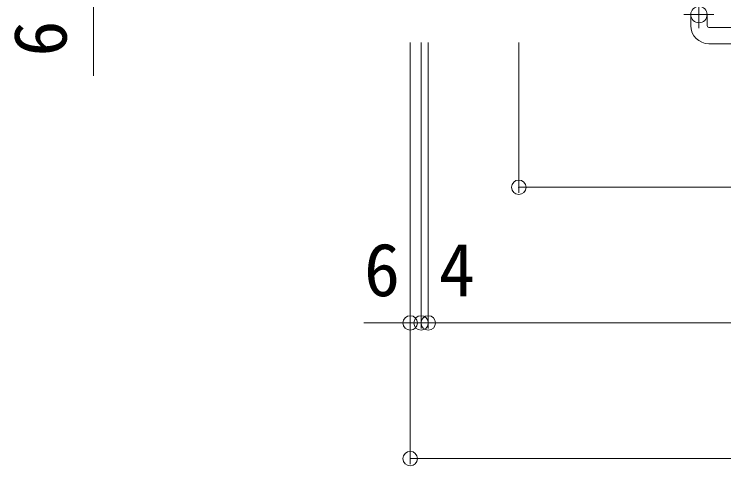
# Model space of a CAD drawing. Units: millimetres at full size, sheet at 1:10; some dimension numbers follow another scale. Extents: x -1454 to 1998, y -1938 to 1595.
# Drawn here: x -1387 to -994.9, y 210.7 to 460.5 of the extents above; entities that cross this region are included whole.
import ezdxf
from ezdxf.enums import TextEntityAlignment as Align

# ---------------------------------------------------------------- set-up
doc = ezdxf.new("R2010")
doc.units = ezdxf.units.MM
doc.header["$LTSCALE"] = 10
doc.header["$PDMODE"] = 32
doc.header["$PDSIZE"] = 8
doc.linetypes.add('CHAIN1', pattern=[8, 5, -1, 1, -1])
doc.layers.add('C-1', color=2, linetype='Continuous', lineweight=9)
doc.layers.add('C-4', color=7, linetype='Continuous', lineweight=9)
doc.styles.add('ＭＳ ゴシック', font='')
doc.styles.get('ＭＳ ゴシック').set_extended_font_data('MS Gothic')

msp = doc.modelspace()

# ---------------------------------------------------------------- linework, layer by layer
at = {"layer": 'C-1', "linetype": 'CHAIN1'}
for p, q in [((-1008.69, 468.33), (-1008.69, 452.73)), ((-1000.53, 460.22), (-1016.94, 460.22))]:
    msp.add_line(p, q, dxfattribs=at)
at = {"layer": 'C-1'}
for p, q in [((-1013.19, 454.12), (-1013.19, 460.22)), ((-1004.19, 454.12), (-1004.19, 460.22)), ((-1003.19, 453.12), (-913.19, 453.12)), ((-913.19, 444.12), (-1003.19, 444.12))]:
    msp.add_line(p, q, dxfattribs=at)
msp.add_circle((-1008.69, 460.22), 4.5, dxfattribs=at)
for radius in [10, 1]:
    msp.add_arc((-1003.19, 454.12), radius, 180, 270, dxfattribs=at)
at = {"layer": 'C-4'}
for p, q in [((-1343.19, 470.72), (-1343.19, 426.35)), ((-1168.19, 211.72), (-1168.19, 444.72)), ((-1162.19, 286.72), (-1162.19, 444.72)), ((-1158.19, 286.72), (-1158.19, 444.72)), ((-1108.19, 361.72), (-1108.19, 444.72)), ((-1108.19, 364.72), (-308.19, 364.72)), ((-1193.74, 289.72), (-1162.19, 289.72)), ((-1162.19, 289.72), (-1158.19, 289.72)), ((-1158.19, 289.72), (-258.19, 289.72)), ((-1168.19, 214.72), (-248.19, 214.72))]:
    msp.add_line(p, q, dxfattribs=at)
for p in [(-1108.19, 364.72), (-1168.19, 289.72), (-1162.19, 289.72), (-1158.19, 289.72), (-1168.19, 214.72)]:
    msp.add_point(p, dxfattribs=at)

# ---------------------------------------------------------------- texts
at = {"layer": 'C-4', "color": 2, "style": 'ＭＳ ゴシック'}
msp.add_text('6', height=29.33, rotation=90, dxfattribs=at).set_placement((-1349.19, 436.99), align=Align.BOTTOM_LEFT)
for s, p in [('6', (-1193.74, 295.72)), ('4', (-1152.42, 295.72))]:
    msp.add_text(s, height=29.33, dxfattribs=at).set_placement(p, align=Align.BOTTOM_LEFT)

doc.saveas('drawing.dxf')
